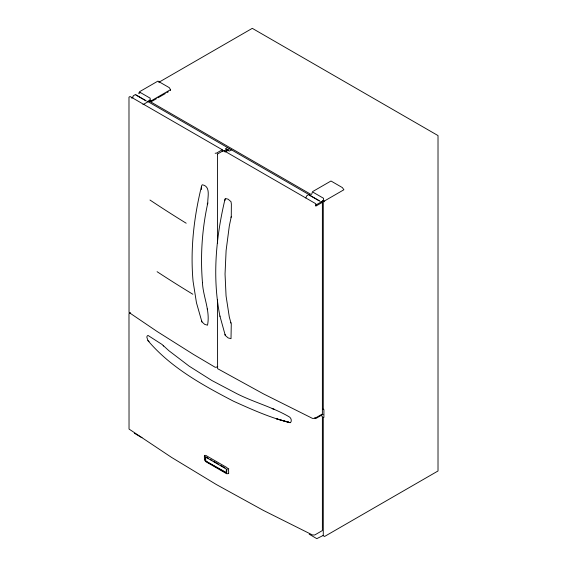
<?xml version="1.0" encoding="UTF-8"?>
<svg xmlns="http://www.w3.org/2000/svg" width="567" height="567" viewBox="0 0 567 567"><rect width="100%" height="100%" fill="white"/><g stroke="black" fill="none" stroke-linecap="round" stroke-linejoin="round"><path stroke-width="0.85" d="M149.752 100.798L151.283 101.677L151.318 100.763L170.525 89.671L169.299 87.665L157.931 81.102L139.525 91.734M311.659 194.275L312.566 191.639L330.979 181.008L342.34 187.571L343.893 189.761L324.685 200.853L323.381 200.101L323.58 198.301L313.19 192.305M207.784 203.099C207.501 197.096 211.023 186.252 202.263 184.764L201.654 185.685C193.964 216.87 190.165 249.182 193.071 281.275L196.451 302.707L201.909 321.872L204.722 324.395L207.529 325.182C210.385 310.581 203.071 296.846 202.433 282.409L202.469 282.706C200.264 256.1 202.015 229.167 207.784 203.099L207.175 204.021M224.915 200.47L225.276 198.457L228.14 199.208L231.01 201.696L231.364 204.113L231.272 216.58L229.309 225.978L226.113 250.522L225.042 274.038L226.063 295.981L229.309 317.024L231.272 324.083L231.01 338.669L228.14 337.918L225.276 335.43L219.918 316.039M139.695 93.413L139.822 92.208L150.212 98.211L150.021 100.012L149.227 101.054L142.948 104.675M225.007 199.244C215.921 237.453 212.178 277.575 219.968 316.358M231.01 217.367L231.272 216.58M132.437 97.85L133.33 95.745L135.414 94.54L145.804 100.543M305.797 197.94L306.69 195.835L308.774 194.637L319.164 200.633M228.777 473.367L228.409 473.665M138.327 93.264L139.808 92.407M131.544 98.063L133.004 97.219M158.781 82.335L252.287 28.35L438.015 135.577L438.015 470.979L324.572 536.467L323.048 535.588M151.283 101.677L156.471 98.686M157.952 97.829L165.373 93.548M166.854 92.69L168.335 91.833M222.292 151.346L222.292 149.752L216.268 153.232L215.148 153.218M227.573 147.597L225.382 148.866L229.274 151.113L231.471 149.844M217.565 243.314L217.565 153.983L223.596 150.503L315.805 203.744L315.805 206.133L322.382 202.334L322.382 413.981L314.713 418.411L312.467 418.382L263.421 393.859L217.593 368.663L217.565 299.915M223.759 151.304L226.68 149.61L226.68 151.382M227.332 149.986L229.522 148.724M225.056 152.048L227.977 150.361M315.621 205.169L322.595 201.143M130.523 312.686L128.985 313.572L129.035 429.056L171.553 457.399L216.367 484.544L263.379 510.413L312.467 534.964L314.713 534.993L322.382 530.563L322.382 416.369L320.858 415.491M217.756 366.41L216.268 367.267L215.148 367.253L193.623 354.51L157.094 331.482L129.035 312.474L128.985 97.148L130.084 96.51L222.292 149.752M205.58 461.014L226.169 472.899A0.709 0.411 60 0 0 226.325 472.935L226.325 469.1A0.709 0.411 60 0 0 226.169 468.966L205.481 457.023A0.709 0.411 60 0 0 205.325 456.981L205.325 460.815A0.709 0.411 60 0 0 205.481 460.957L226.531 472.687A0.709 0.411 60 0 0 226.687 472.729L226.864 469.185M323.091 414.3L315.968 418.418L314.671 417.666M290.07 422.677L290.559 422.592C292.161 420.679 290.949 417.461 288.738 416.554C272.21 406.993 253.569 402.209 236.588 393.548L211.895 380.528L189.172 366.162L168.86 350.69L162.02 344.445L147.944 335.395L147.03 336.238L146.867 337.287L147.944 340.625C170.759 367.614 202.596 385.135 233.526 401.223L233.724 401.323C252.053 409.572 270.48 417.858 290.07 422.677L276.469 418.793L288.738 422.259M272.139 408.701L273.974 409.083M286.987 421.472L288.156 421.997M205.941 456.86L205.842 456.811A0.709 0.411 60 0 0 205.686 456.768L205.686 460.602A0.709 0.411 60 0 0 205.842 460.744L205.941 460.808M150.021 100.012L151.318 100.763M322.361 200.449L324.65 201.774M148.575 100.657L311.014 194.438M147.356 101.28L310.163 195.282M320.858 201.455L322.382 202.334M135.96 95.072L146.35 101.075M310.071 195.594L319.717 201.165M322.616 408.892L323.913 409.643L323.913 417.411M206.7 457.3L208.217 458.179M210.492 459.49L212.015 460.369M213.532 461.24L218.841 464.309M220.357 465.188L224.915 467.818M141.984 437.724L134.344 433.259M192.83 294.238L186.189 290.184A1357.483 783.736 0 0 1 157.094 271.699M147.944 340.625L149.086 341.632M309.178 534.199L316.79 538.65L323.275 535.418L323.275 529.146M163.211 345.452L163.665 346.076M230.649 322.453L231.01 322.999M207.175 308.965L207.529 309.511M228.558 468.519L228.777 469.001M225.007 334.346L225.276 335.43M201.654 320.787L201.909 321.872M217.565 153.983L217.593 154.628M170.525 89.671L170.561 90.55M323.275 201.519L323.275 409.594M323.275 417.319L323.275 528.543M201.561 186.904L201.561 189.498M186.189 223.221A1357.405 783.686 0 0 1 149.979 200.031M204.382 455.939L204.425 459.738L205.637 461.552L226.651 473.743C229.933 475.047 228.898 468.314 226.651 467.428L205.856 455.436L204.871 455.315L204.382 455.939"/></g></svg>
